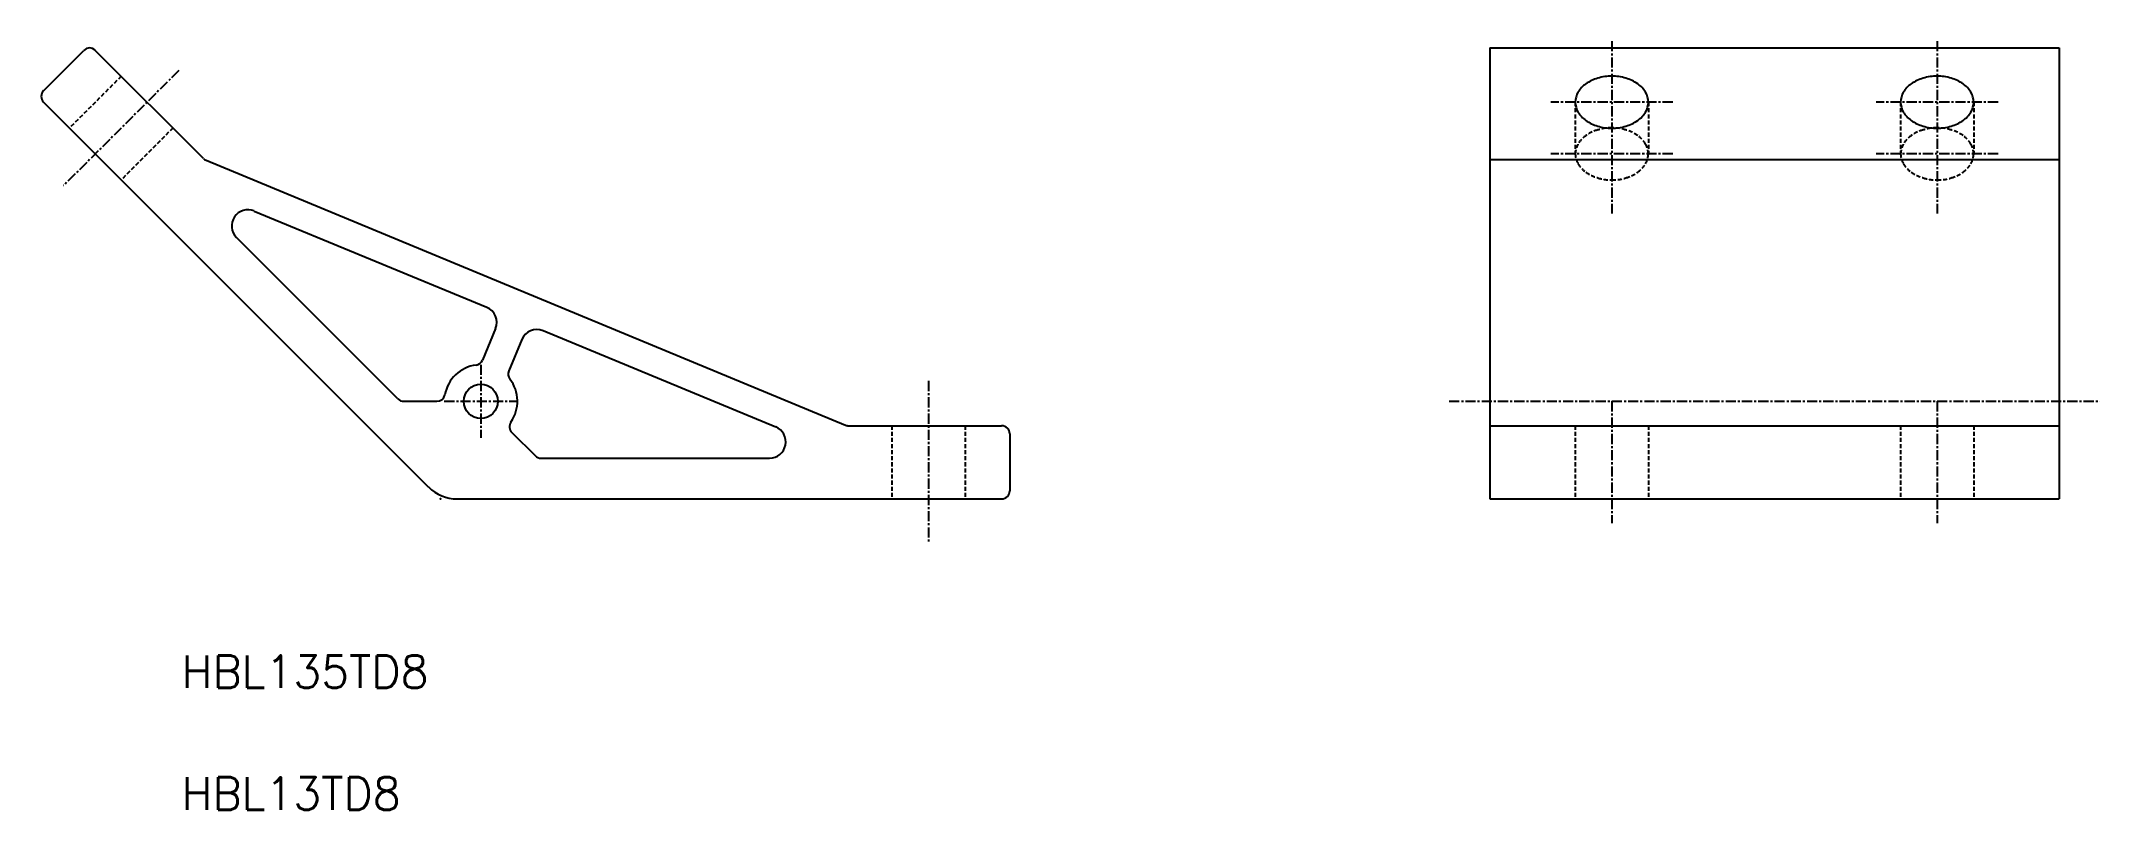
# Model space of a CAD drawing. Extents: x -54 to 199, y -50 to 44.
import ezdxf

# ---------------------------------------------------------------- set-up
doc = ezdxf.new("R2010")
doc.units = 0
doc.linetypes.add('CENTER', pattern=[2, 1.25, -0.25, 0.25, -0.25])
doc.linetypes.add('DASHED', pattern=[0.75, 0.5, -0.25])
doc.layers.get('0').update_dxf_attribs({"linetype": 'CONTINUOUS'})
doc.layers.add('CENTER', color=1, linetype='CENTER')
doc.styles.get("Standard").update_dxf_attribs({"font": 'txt.shx', "bigfont": 'bigfont.shx'})

msp = doc.modelspace()

# ---------------------------------------------------------------- linework, layer by layer
at = {"color": 7, "linetype": 'CONTINUOUS'}
for p, q in [((-53.76, 38.2), (-48.81, 43.15)), ((-34.1, 29.86), (-47.4, 43.15)), ((124.05, 43.45), (124.05, -12)), ((124.05, 43.45), (194.05, 43.45)), ((194.05, 43.45), (194.05, -12)), ((-6.44, -10.54), (-53.76, 36.79)), ((-33.78, 29.64), (44.85, -2.92)), ((124.05, 29.72), (194.05, 29.72)), ((-27.86, 23.4), (0.73, 11.56)), ((-10.19, 0.29), (-30.04, 20.14)), ((1.81, 8.95), (0.21, 5.07)), ((5.05, 7.61), (3.44, 3.73)), ((7.66, 8.69), (36.25, -3.15)), ((-9.49, 0), (-5.41, 0)), ((3.82, -3.82), (6.71, -6.71)), ((45.23, -3), (64.03, -3)), ((65.03, -4), (65.03, -11)), ((124.05, -3), (194.05, -3)), ((7.41, -7), (35.49, -7)), ((-2.9, -12), (64.03, -12)), ((124.05, -12), (194.05, -12))]:
    msp.add_line(p, q, dxfattribs=at)
at = {"color": 3, "linetype": 'DASHED'}
for p, q in [((-44.21, 39.97), (-50.58, 33.61)), ((134.55, 36.79), (134.55, 30.43)), ((143.55, 36.79), (143.55, 30.43)), ((174.55, 36.79), (174.55, 30.43)), ((183.55, 36.79), (183.55, 30.43)), ((-37.85, 33.61), (-44.21, 27.24)), ((50.53, -3), (50.53, -12)), ((59.53, -3), (59.53, -12)), ((134.55, -3), (134.55, -12)), ((143.55, -3), (143.55, -12)), ((174.55, -3), (174.55, -12)), ((183.55, -3), (183.55, -12))]:
    msp.add_line(p, q, dxfattribs=at)
at = {"color": 7, "linetype": 'CONTINUOUS'}
for points in [[(143.55, 36.79, 0.098491), (143.21, 38.01, 0.098491), (142.23, 39.04, 0.098491), (140.77, 39.73, 0.098491), (139.05, 39.97, 0.098491), (137.33, 39.73, 0.098491), (135.87, 39.04, 0.098491), (134.89, 38.01, 0.098491), (134.55, 36.79, 0.098491), (134.89, 35.57, 0.098491), (135.87, 34.54, 0.098491), (137.33, 33.85, 0.098491), (139.05, 33.61, 0.098491), (140.77, 33.85, 0.098491), (142.23, 34.54, 0.098491), (143.21, 35.57, 0.098491)], [(183.55, 36.79, 0.098491), (183.21, 38.01, 0.098491), (182.23, 39.04, 0.098491), (180.77, 39.73, 0.098491), (179.05, 39.97, 0.098491), (177.33, 39.73, 0.098491), (175.87, 39.04, 0.098491), (174.89, 38.01, 0.098491), (174.55, 36.79, 0.098491), (174.89, 35.57, 0.098491), (175.87, 34.54, 0.098491), (177.33, 33.85, 0.098491), (179.05, 33.61, 0.098491), (180.77, 33.85, 0.098491), (182.23, 34.54, 0.098491), (183.21, 35.57, 0.098491)]]:
    msp.add_lwpolyline(points, format="xyb", close=True, dxfattribs=at)
at = {"color": 3, "linetype": 'DASHED'}
for points in [[(143.55, 30.43, 0.098491), (143.21, 31.64, 0.098491), (142.23, 32.68, 0.098491), (140.77, 33.37, 0.098491), (139.05, 33.61, 0.098491), (137.33, 33.37, 0.098491), (135.87, 32.68, 0.098491), (134.89, 31.64, 0.098491), (134.55, 30.43, 0.098491), (134.89, 29.21, 0.098491), (135.87, 28.18, 0.098491), (137.33, 27.49, 0.098491), (139.05, 27.24, 0.098491), (140.77, 27.49, 0.098491), (142.23, 28.18, 0.098491), (143.21, 29.21, 0.098491)], [(183.55, 30.43, 0.098491), (183.21, 31.64, 0.098491), (182.23, 32.68, 0.098491), (180.77, 33.37, 0.098491), (179.05, 33.61, 0.098491), (177.33, 33.37, 0.098491), (175.87, 32.68, 0.098491), (174.89, 31.64, 0.098491), (174.55, 30.43, 0.098491), (174.89, 29.21, 0.098491), (175.87, 28.18, 0.098491), (177.33, 27.49, 0.098491), (179.05, 27.24, 0.098491), (180.77, 27.49, 0.098491), (182.23, 28.18, 0.098491), (183.21, 29.21, 0.098491)]]:
    msp.add_lwpolyline(points, format="xyb", close=True, dxfattribs=at)
at = {"color": 7, "linetype": 'CONTINUOUS'}
msp.add_circle((0, 0), 2.1, dxfattribs=at)
for centre, radius, start, end in [((-48.1, 42.45), 1, 45, 135), ((-53.05, 37.5), 1, 135, 225), ((-33.4, 30.57), 1, 225, 247.5), ((-28.63, 21.56), 2, 67.5, 225), ((-0.04, 9.71), 2, 337.5, 67.5), ((6.89, 6.84), 2, 67.5, 157.5), ((-0.72, 5.45), 1, 277.5001, 337.5), ((0, 0), 4.5, 97.5, 169.5243), ((4.36, 3.35), 1, 157.5, 217.5), ((0, 0), 4.5, 325.4757, 37.5), ((-9.49, 1), 1, 225, 270), ((-5.41, 1), 1, 270, 349.5243), ((4.53, -3.12), 1, 145.4757, 225), ((35.49, -5), 2, 270, 67.5), ((45.23, -2), 1, 247.5, 270), ((64.03, -4), 1, 0, 90), ((7.41, -6), 1, 225, 270), ((-2.9, -7), 5, 225, 270), ((64.03, -11), 1, 270, 0)]:
    msp.add_arc(centre, radius, start, end, dxfattribs=at)
msp.add_point((-4.97, -12), dxfattribs=at)
at = {"layer": 'CENTER', "color": 1, "linetype": 'CENTER'}
for p, q in [((139.05, 44.29), (139.05, 23.11)), ((179.05, 44.29), (179.05, 23.11)), ((-37.14, 40.68), (-51.29, 26.54)), ((146.55, 36.79), (131.55, 36.79)), ((186.55, 36.79), (171.55, 36.79)), ((146.55, 30.43), (131.55, 30.43)), ((186.55, 30.43), (171.55, 30.43)), ((0, 4.5), (0, -4.5)), ((-4.5, 0), (4.5, 0)), ((55.03, 2.5), (55.03, -17.5)), ((119.05, 0), (199.05, 0)), ((139.05, 0), (139.05, -15)), ((179.05, 0), (179.05, -15))]:
    msp.add_line(p, q, dxfattribs=at)

# ---------------------------------------------------------------- texts
at = {"color": 7, "linetype": 'CONTINUOUS'}
for s, p in [('HBL135TD8', (-36.77, -35.24)), ('HBL13TD8', (-36.77, -50.24))]:
    msp.add_text(s, height=4, dxfattribs=at).set_placement(p)

doc.saveas('drawing.dxf')
